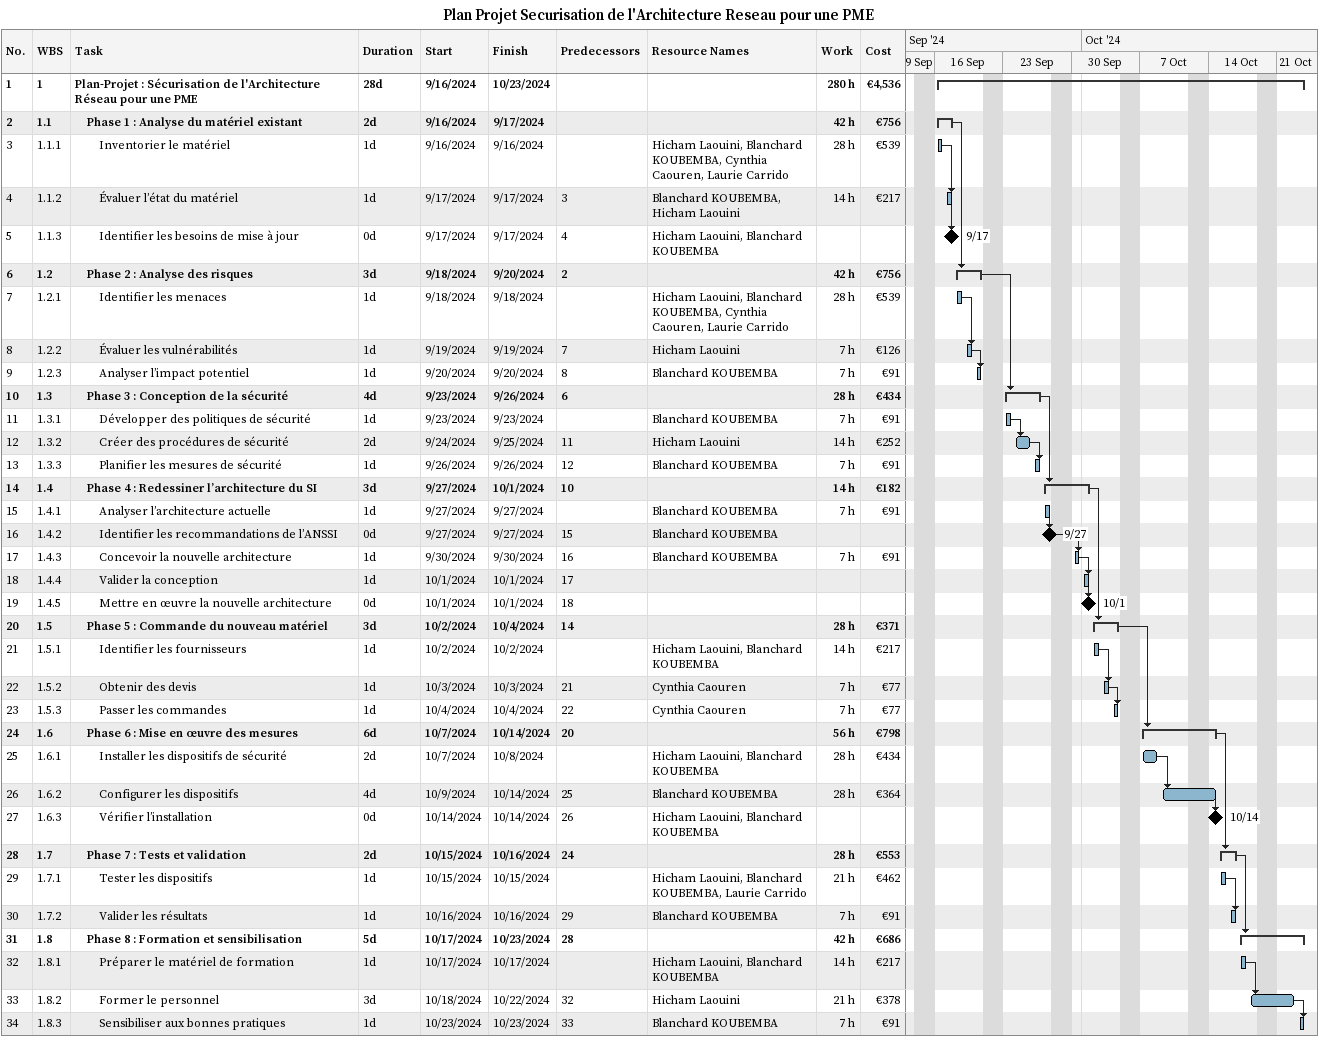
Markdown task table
Plan Projet Securisation de l'Architecture Reseau pour une PME

| ID | WBS | Task | Duration | Start | Finish | Predecessors | Resources | Work (h) | Cost (€) |
|---|---|---|---|---|---|---|---|---|---|
| 1 | 1 | **Plan-Projet : Sécurisation de l'Architecture Réseau pour une PME** | 28d | 2024-09-16 | 2024-10-23 |  |  | 280 | 4536 |
| 2 | 1.1 | **Phase 1 : Analyse du matériel existant** | 2d | 2024-09-16 | 2024-09-17 |  |  | 42 | 756 |
| 3 | 1.1.1 | Inventorier le matériel | 1d | 2024-09-16 | 2024-09-16 |  | Hicham Laouini, Blanchard KOUBEMBA, Cynthia Caouren, Laurie Carrido | 28 | 539 |
| 4 | 1.1.2 | Évaluer l’état du matériel | 1d | 2024-09-17 | 2024-09-17 | 3 | Blanchard KOUBEMBA, Hicham Laouini | 14 | 217 |
| 5 | 1.1.3 | Identifier les besoins de mise à jour | 0d | 2024-09-17 | 2024-09-17 | 4 | Hicham Laouini, Blanchard KOUBEMBA |  |  |
| 6 | 1.2 | **Phase 2 : Analyse des risques** | 3d | 2024-09-18 | 2024-09-20 | 2 |  | 42 | 756 |
| 7 | 1.2.1 | Identifier les menaces | 1d | 2024-09-18 | 2024-09-18 |  | Hicham Laouini, Blanchard KOUBEMBA, Cynthia Caouren, Laurie Carrido | 28 | 539 |
| 8 | 1.2.2 | Évaluer les vulnérabilités | 1d | 2024-09-19 | 2024-09-19 | 7 | Hicham Laouini | 7 | 126 |
| 9 | 1.2.3 | Analyser l’impact potentiel | 1d | 2024-09-20 | 2024-09-20 | 8 | Blanchard KOUBEMBA | 7 | 91 |
| 10 | 1.3 | **Phase 3 : Conception de la sécurité** | 4d | 2024-09-23 | 2024-09-26 | 6 |  | 28 | 434 |
| 11 | 1.3.1 | Développer des politiques de sécurité | 1d | 2024-09-23 | 2024-09-23 |  | Blanchard KOUBEMBA | 7 | 91 |
| 12 | 1.3.2 | Créer des procédures de sécurité | 2d | 2024-09-24 | 2024-09-25 | 11 | Hicham Laouini | 14 | 252 |
| 13 | 1.3.3 | Planifier les mesures de sécurité | 1d | 2024-09-26 | 2024-09-26 | 12 | Blanchard KOUBEMBA | 7 | 91 |
| 14 | 1.4 | **Phase 4 : Redessiner l’architecture du SI** | 3d | 2024-09-27 | 2024-10-01 | 10 |  | 14 | 182 |
| 15 | 1.4.1 | Analyser l’architecture actuelle | 1d | 2024-09-27 | 2024-09-27 |  | Blanchard KOUBEMBA | 7 | 91 |
| 16 | 1.4.2 | Identifier les recommandations de l’ANSSI | 0d | 2024-09-27 | 2024-09-27 | 15 | Blanchard KOUBEMBA |  |  |
| 17 | 1.4.3 | Concevoir la nouvelle architecture | 1d | 2024-09-30 | 2024-09-30 | 16 | Blanchard KOUBEMBA | 7 | 91 |
| 18 | 1.4.4 | Valider la conception | 1d | 2024-10-01 | 2024-10-01 | 17 |  |  |  |
| 19 | 1.4.5 | Mettre en œuvre la nouvelle architecture | 0d | 2024-10-01 | 2024-10-01 | 18 |  |  |  |
| 20 | 1.5 | **Phase 5 : Commande du nouveau matériel** | 3d | 2024-10-02 | 2024-10-04 | 14 |  | 28 | 371 |
| 21 | 1.5.1 | Identifier les fournisseurs | 1d | 2024-10-02 | 2024-10-02 |  | Hicham Laouini, Blanchard KOUBEMBA | 14 | 217 |
| 22 | 1.5.2 | Obtenir des devis | 1d | 2024-10-03 | 2024-10-03 | 21 | Cynthia Caouren | 7 | 77 |
| 23 | 1.5.3 | Passer les commandes | 1d | 2024-10-04 | 2024-10-04 | 22 | Cynthia Caouren | 7 | 77 |
| 24 | 1.6 | **Phase 6 : Mise en œuvre des mesures** | 6d | 2024-10-07 | 2024-10-14 | 20 |  | 56 | 798 |
| 25 | 1.6.1 | Installer les dispositifs de sécurité | 2d | 2024-10-07 | 2024-10-08 |  | Hicham Laouini, Blanchard KOUBEMBA | 28 | 434 |
| 26 | 1.6.2 | Configurer les dispositifs | 4d | 2024-10-09 | 2024-10-14 | 25 | Blanchard KOUBEMBA | 28 | 364 |
| 27 | 1.6.3 | Vérifier l’installation | 0d | 2024-10-14 | 2024-10-14 | 26 | Hicham Laouini, Blanchard KOUBEMBA |  |  |
| 28 | 1.7 | **Phase 7 : Tests et validation** | 2d | 2024-10-15 | 2024-10-16 | 24 |  | 28 | 553 |
| 29 | 1.7.1 | Tester les dispositifs | 1d | 2024-10-15 | 2024-10-15 |  | Hicham Laouini, Blanchard KOUBEMBA, Laurie Carrido | 21 | 462 |
| 30 | 1.7.2 | Valider les résultats | 1d | 2024-10-16 | 2024-10-16 | 29 | Blanchard KOUBEMBA | 7 | 91 |
| 31 | 1.8 | **Phase 8 : Formation et sensibilisation** | 5d | 2024-10-17 | 2024-10-23 | 28 |  | 42 | 686 |
| 32 | 1.8.1 | Préparer le matériel de formation | 1d | 2024-10-17 | 2024-10-17 |  | Hicham Laouini, Blanchard KOUBEMBA | 14 | 217 |
| 33 | 1.8.2 | Former le personnel | 3d | 2024-10-18 | 2024-10-22 | 32 | Hicham Laouini | 21 | 378 |
| 34 | 1.8.3 | Sensibiliser aux bonnes pratiques | 1d | 2024-10-23 | 2024-10-23 | 33 | Blanchard KOUBEMBA | 7 | 91 |
